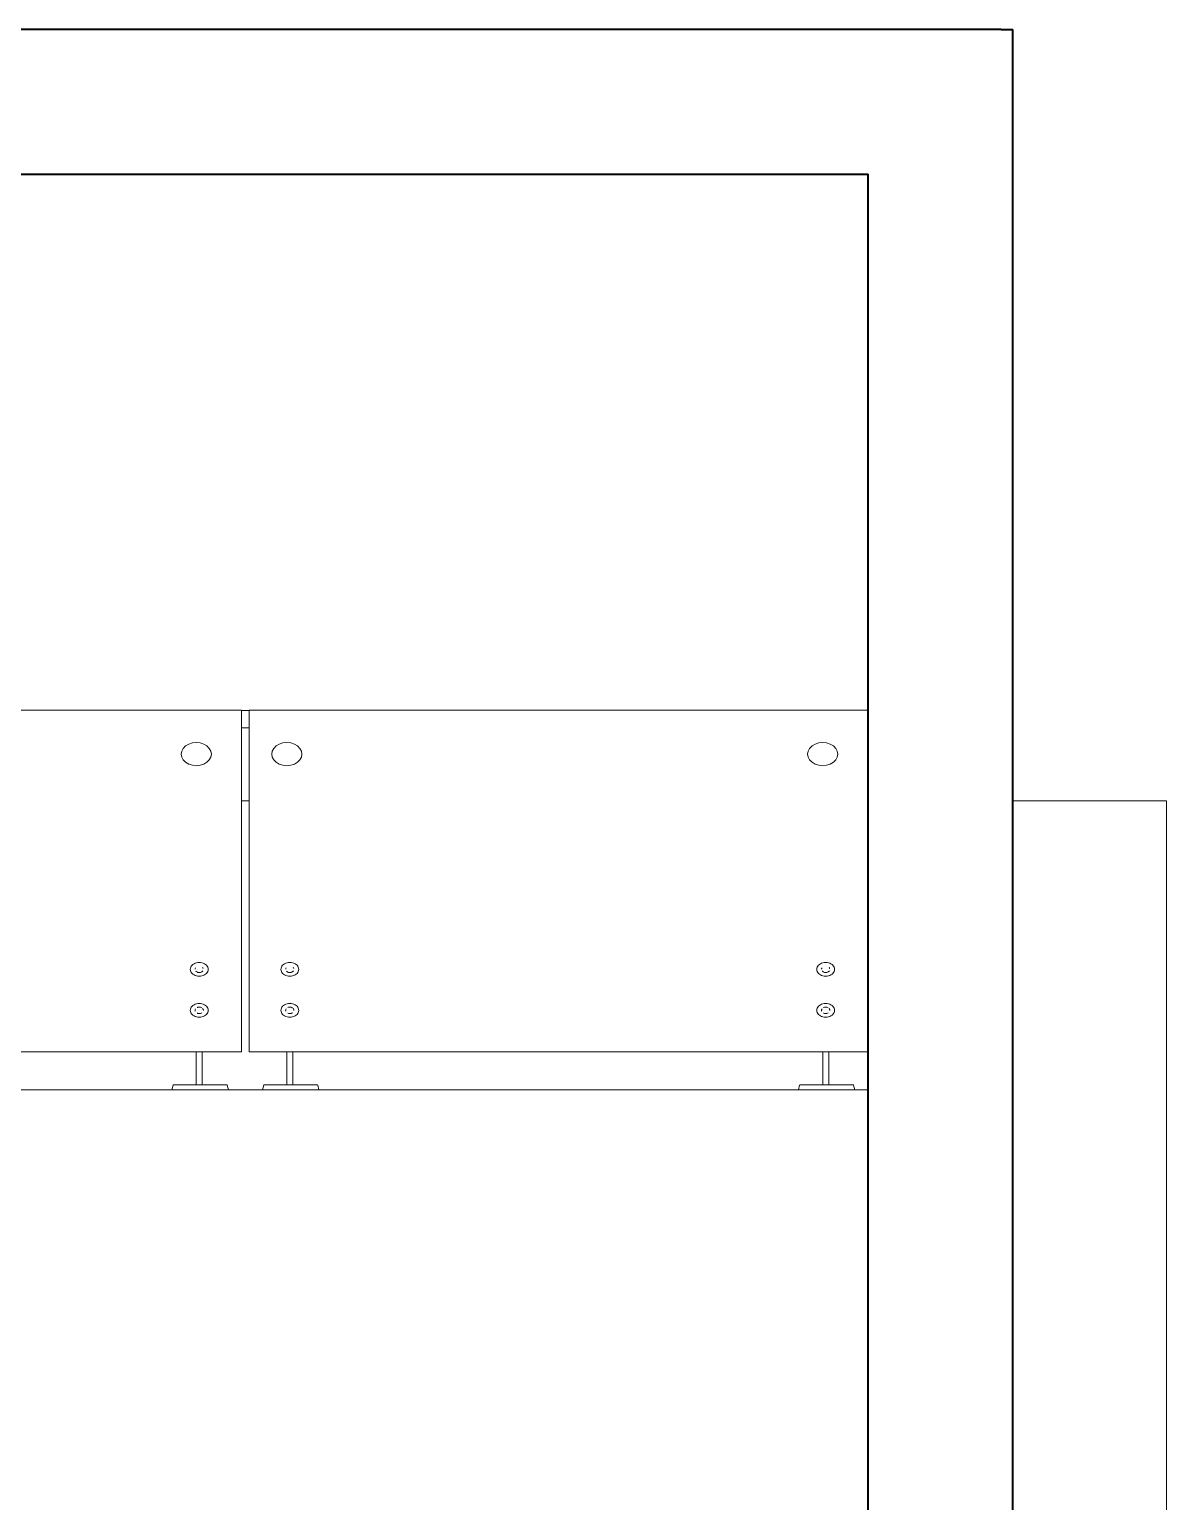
# Model space of a CAD drawing. Header units: inches. Extents: x 136316 to 155547, y -21384 to -17606.
# Drawn here: x 152091.4 to 152162.2, y -20095.5 to -20003.9 of the extents above; entities that cross this region are included whole.
import ezdxf

# ---------------------------------------------------------------- set-up
doc = ezdxf.new("R2010")
doc.units = ezdxf.units.IN
doc.header["$LTSCALE"] = 0.5
doc.header["$MEASUREMENT"] = 0
for name, color, linetype, lineweight in [('HACTH', 253, 'Continuous', 9), ('PARAPET', 50, 'Continuous', 13), ('wall', 1, 'Continuous', 40), ('window', 4, 'Continuous', 13)]:
    doc.layers.add(name, color=color, linetype=linetype, lineweight=lineweight)

msp = doc.modelspace()

# ---------------------------------------------------------------- linework, layer by layer
at = {"layer": 'HACTH'}
msp.add_line((152143.587, -20069.876), (152022.631, -20069.876), dxfattribs=at)
at = {"layer": 'PARAPET'}
for p, q in [((152152.587, -20051.876), (152162.162, -20051.876)), ((152162.162, -20051.876), (152162.162, -20088.516)), ((152162.162, -20088.516), (152162.162, -20461.516))]:
    msp.add_line(p, q, dxfattribs=at)
at = {"layer": 'wall'}
for p, q in [((152151.877, -20003.876), (152018.631, -20003.876)), ((152151.877, -20003.876), (152152.587, -20003.876)), ((152152.587, -20323.516), (152152.587, -20003.876)), ((152022.631, -20012.876), (152143.587, -20012.876)), ((152143.587, -20323.516), (152143.587, -20012.876))]:
    msp.add_line(p, q, dxfattribs=at)
at = {"layer": 'window'}
for p, q in [((152104.6, -20046.246), (152062.792, -20046.246)), ((152104.6, -20067.498), (152104.6, -20046.246)), ((152104.6, -20046.254), (152105.07, -20046.254)), ((152143.587, -20046.246), (152105.07, -20046.246)), ((152105.07, -20046.246), (152105.07, -20046.254)), ((152105.07, -20046.254), (152105.07, -20067.498)), ((152104.6, -20047.331), (152105.07, -20047.331)), ((152100.87, -20048.793), (152100.838, -20048.979)), ((152100.838, -20048.979), (152100.87, -20049.165)), ((152100.964, -20048.619), (152100.87, -20048.793)), ((152101.114, -20048.47), (152100.964, -20048.619)), ((152101.308, -20048.356), (152101.114, -20048.47)), ((152101.535, -20048.284), (152101.308, -20048.356)), ((152101.778, -20048.259), (152101.535, -20048.284)), ((152102.021, -20048.284), (152101.778, -20048.259)), ((152102.248, -20048.356), (152102.021, -20048.284)), ((152102.442, -20048.47), (152102.248, -20048.356)), ((152102.591, -20048.619), (152102.442, -20048.47)), ((152102.685, -20048.793), (152102.591, -20048.619)), ((152102.717, -20048.979), (152102.685, -20048.793)), ((152102.685, -20049.165), (152102.717, -20048.979)), ((152106.507, -20048.793), (152106.475, -20048.979)), ((152106.475, -20048.979), (152106.507, -20049.165)), ((152106.601, -20048.619), (152106.507, -20048.793)), ((152106.75, -20048.47), (152106.601, -20048.619)), ((152106.945, -20048.356), (152106.75, -20048.47)), ((152107.171, -20048.284), (152106.945, -20048.356)), ((152107.415, -20048.259), (152107.171, -20048.284)), ((152107.658, -20048.284), (152107.415, -20048.259)), ((152107.884, -20048.356), (152107.658, -20048.284)), ((152108.079, -20048.47), (152107.884, -20048.356)), ((152108.228, -20048.619), (152108.079, -20048.47)), ((152108.322, -20048.793), (152108.228, -20048.619)), ((152108.354, -20048.979), (152108.322, -20048.793)), ((152108.322, -20049.165), (152108.354, -20048.979)), ((152139.858, -20048.793), (152139.826, -20048.979)), ((152139.826, -20048.979), (152139.858, -20049.165)), ((152139.951, -20048.619), (152139.858, -20048.793)), ((152140.101, -20048.47), (152139.951, -20048.619)), ((152140.295, -20048.356), (152140.101, -20048.47)), ((152140.522, -20048.284), (152140.295, -20048.356)), ((152140.765, -20048.259), (152140.522, -20048.284)), ((152141.008, -20048.284), (152140.765, -20048.259)), ((152141.235, -20048.356), (152141.008, -20048.284)), ((152141.429, -20048.47), (152141.235, -20048.356)), ((152141.579, -20048.619), (152141.429, -20048.47)), ((152141.673, -20048.793), (152141.579, -20048.619)), ((152141.705, -20048.979), (152141.673, -20048.793)), ((152141.673, -20049.165), (152141.705, -20048.979)), ((152100.87, -20049.165), (152100.964, -20049.339)), ((152100.964, -20049.339), (152101.114, -20049.488)), ((152101.114, -20049.488), (152101.308, -20049.602)), ((152101.308, -20049.602), (152101.535, -20049.674)), ((152101.535, -20049.674), (152101.778, -20049.699)), ((152101.778, -20049.699), (152102.021, -20049.674)), ((152102.021, -20049.674), (152102.248, -20049.602)), ((152102.248, -20049.602), (152102.442, -20049.488)), ((152102.442, -20049.488), (152102.591, -20049.339)), ((152102.591, -20049.339), (152102.685, -20049.165)), ((152106.507, -20049.165), (152106.601, -20049.339)), ((152106.601, -20049.339), (152106.75, -20049.488)), ((152106.75, -20049.488), (152106.945, -20049.602)), ((152106.945, -20049.602), (152107.171, -20049.674)), ((152107.171, -20049.674), (152107.415, -20049.699)), ((152107.415, -20049.699), (152107.658, -20049.674)), ((152107.658, -20049.674), (152107.884, -20049.602)), ((152107.884, -20049.602), (152108.079, -20049.488)), ((152108.079, -20049.488), (152108.228, -20049.339)), ((152108.228, -20049.339), (152108.322, -20049.165)), ((152139.858, -20049.165), (152139.951, -20049.339)), ((152139.951, -20049.339), (152140.101, -20049.488)), ((152140.101, -20049.488), (152140.295, -20049.602)), ((152140.295, -20049.602), (152140.522, -20049.674)), ((152140.522, -20049.674), (152140.765, -20049.699)), ((152140.765, -20049.699), (152141.008, -20049.674)), ((152141.008, -20049.674), (152141.235, -20049.602)), ((152141.235, -20049.602), (152141.429, -20049.488)), ((152141.429, -20049.488), (152141.579, -20049.339)), ((152141.579, -20049.339), (152141.673, -20049.165)), ((152105.07, -20051.876), (152104.6, -20051.876)), ((152101.408, -20062.372), (152101.415, -20062.306)), ((152101.408, -20062.372), (152101.415, -20062.439)), ((152101.435, -20062.241), (152101.415, -20062.306)), ((152101.415, -20062.439), (152101.435, -20062.504)), ((152101.468, -20062.179), (152101.435, -20062.241)), ((152101.468, -20062.565), (152101.435, -20062.504)), ((152101.514, -20062.122), (152101.468, -20062.179)), ((152101.514, -20062.622), (152101.468, -20062.565)), ((152101.514, -20062.122), (152101.57, -20062.072)), ((152101.514, -20062.622), (152101.57, -20062.673)), ((152101.57, -20062.072), (152101.637, -20062.028)), ((152101.57, -20062.673), (152101.637, -20062.716)), ((152101.711, -20061.994), (152101.637, -20062.028)), ((152101.637, -20062.716), (152101.711, -20062.751)), ((152101.707, -20062.341), (152101.706, -20062.354)), ((152101.707, -20062.341), (152101.717, -20062.311)), ((152101.791, -20061.968), (152101.711, -20061.994)), ((152101.791, -20062.777), (152101.711, -20062.751)), ((152101.73, -20062.287), (152101.717, -20062.311)), ((152101.75, -20062.485), (152101.753, -20062.489)), ((152101.753, -20062.489), (152101.78, -20062.513)), ((152101.78, -20062.513), (152101.811, -20062.533)), ((152101.876, -20061.952), (152101.791, -20061.968)), ((152101.845, -20062.549), (152101.811, -20062.533)), ((152101.883, -20062.561), (152101.845, -20062.549)), ((152101.876, -20061.952), (152101.963, -20061.947)), ((152101.922, -20062.568), (152101.883, -20062.561)), ((152101.922, -20062.568), (152101.963, -20062.571)), ((152102.05, -20061.952), (152101.963, -20061.947)), ((152101.963, -20062.571), (152102.003, -20062.568)), ((152102.003, -20062.568), (152102.043, -20062.561)), ((152102.043, -20062.561), (152102.08, -20062.549)), ((152102.134, -20061.968), (152102.05, -20061.952)), ((152102.115, -20062.533), (152102.08, -20062.549)), ((152102.146, -20062.513), (152102.115, -20062.533)), ((152102.134, -20061.968), (152102.215, -20061.994)), ((152102.134, -20062.777), (152102.215, -20062.751)), ((152102.146, -20062.513), (152102.172, -20062.489)), ((152102.172, -20062.489), (152102.193, -20062.462)), ((152102.193, -20062.282), (152102.176, -20062.26)), ((152102.209, -20062.311), (152102.193, -20062.282)), ((152102.196, -20062.458), (152102.193, -20062.462)), ((152102.213, -20062.324), (152102.209, -20062.311)), ((152102.215, -20061.994), (152102.289, -20062.028)), ((152102.215, -20062.751), (152102.289, -20062.716)), ((152102.355, -20062.072), (152102.289, -20062.028)), ((152102.289, -20062.716), (152102.355, -20062.673)), ((152102.355, -20062.072), (152102.412, -20062.122)), ((152102.355, -20062.673), (152102.412, -20062.622)), ((152102.457, -20062.179), (152102.412, -20062.122)), ((152102.412, -20062.622), (152102.457, -20062.565)), ((152102.49, -20062.241), (152102.457, -20062.179)), ((152102.49, -20062.504), (152102.457, -20062.565)), ((152102.511, -20062.306), (152102.49, -20062.241)), ((152102.511, -20062.439), (152102.49, -20062.504)), ((152102.518, -20062.372), (152102.511, -20062.306)), ((152102.511, -20062.439), (152102.518, -20062.372)), ((152107.045, -20062.372), (152107.052, -20062.306)), ((152107.045, -20062.372), (152107.052, -20062.439)), ((152107.072, -20062.241), (152107.052, -20062.306)), ((152107.052, -20062.439), (152107.072, -20062.504)), ((152107.105, -20062.179), (152107.072, -20062.241)), ((152107.105, -20062.565), (152107.072, -20062.504)), ((152107.151, -20062.122), (152107.105, -20062.179)), ((152107.151, -20062.622), (152107.105, -20062.565)), ((152107.151, -20062.122), (152107.207, -20062.072)), ((152107.151, -20062.622), (152107.207, -20062.673)), ((152107.207, -20062.072), (152107.273, -20062.028)), ((152107.207, -20062.673), (152107.273, -20062.716)), ((152107.348, -20061.994), (152107.273, -20062.028)), ((152107.273, -20062.716), (152107.348, -20062.751)), ((152107.344, -20062.341), (152107.343, -20062.354)), ((152107.344, -20062.341), (152107.353, -20062.311)), ((152107.428, -20061.968), (152107.348, -20061.994)), ((152107.428, -20062.777), (152107.348, -20062.751)), ((152107.366, -20062.287), (152107.353, -20062.311)), ((152107.387, -20062.485), (152107.39, -20062.489)), ((152107.39, -20062.489), (152107.416, -20062.513)), ((152107.416, -20062.513), (152107.447, -20062.533)), ((152107.513, -20061.952), (152107.428, -20061.968)), ((152107.482, -20062.549), (152107.447, -20062.533)), ((152107.52, -20062.561), (152107.482, -20062.549)), ((152107.513, -20061.952), (152107.6, -20061.947)), ((152107.559, -20062.568), (152107.52, -20062.561)), ((152107.559, -20062.568), (152107.6, -20062.571)), ((152107.686, -20061.952), (152107.6, -20061.947)), ((152107.6, -20062.571), (152107.64, -20062.568)), ((152107.64, -20062.568), (152107.68, -20062.561)), ((152107.68, -20062.561), (152107.717, -20062.549)), ((152107.771, -20061.968), (152107.686, -20061.952)), ((152107.752, -20062.533), (152107.717, -20062.549)), ((152107.783, -20062.513), (152107.752, -20062.533)), ((152107.771, -20061.968), (152107.851, -20061.994)), ((152107.771, -20062.777), (152107.851, -20062.751)), ((152107.783, -20062.513), (152107.809, -20062.489)), ((152107.809, -20062.489), (152107.83, -20062.462)), ((152107.83, -20062.282), (152107.812, -20062.26)), ((152107.846, -20062.311), (152107.83, -20062.282)), ((152107.833, -20062.458), (152107.83, -20062.462)), ((152107.85, -20062.324), (152107.846, -20062.311)), ((152107.851, -20061.994), (152107.926, -20062.028)), ((152107.851, -20062.751), (152107.926, -20062.716)), ((152107.992, -20062.072), (152107.926, -20062.028)), ((152107.926, -20062.716), (152107.992, -20062.673)), ((152107.992, -20062.072), (152108.048, -20062.122)), ((152107.992, -20062.673), (152108.048, -20062.622)), ((152108.094, -20062.179), (152108.048, -20062.122)), ((152108.048, -20062.622), (152108.094, -20062.565)), ((152108.127, -20062.241), (152108.094, -20062.179)), ((152108.127, -20062.504), (152108.094, -20062.565)), ((152108.148, -20062.306), (152108.127, -20062.241)), ((152108.148, -20062.439), (152108.127, -20062.504)), ((152108.154, -20062.372), (152108.148, -20062.306)), ((152108.148, -20062.439), (152108.154, -20062.372)), ((152140.395, -20062.372), (152140.402, -20062.306)), ((152140.395, -20062.372), (152140.402, -20062.439)), ((152140.422, -20062.241), (152140.402, -20062.306)), ((152140.402, -20062.439), (152140.422, -20062.504)), ((152140.456, -20062.179), (152140.422, -20062.241)), ((152140.456, -20062.565), (152140.422, -20062.504)), ((152140.501, -20062.122), (152140.456, -20062.179)), ((152140.501, -20062.622), (152140.456, -20062.565)), ((152140.501, -20062.122), (152140.558, -20062.072)), ((152140.501, -20062.622), (152140.558, -20062.673)), ((152140.558, -20062.072), (152140.624, -20062.028)), ((152140.558, -20062.673), (152140.624, -20062.716)), ((152140.698, -20061.994), (152140.624, -20062.028)), ((152140.624, -20062.716), (152140.698, -20062.751)), ((152140.694, -20062.341), (152140.693, -20062.354)), ((152140.694, -20062.341), (152140.704, -20062.311)), ((152140.779, -20061.968), (152140.698, -20061.994)), ((152140.779, -20062.777), (152140.698, -20062.751)), ((152140.717, -20062.287), (152140.704, -20062.311)), ((152140.737, -20062.485), (152140.741, -20062.489)), ((152140.741, -20062.489), (152140.767, -20062.513)), ((152140.767, -20062.513), (152140.798, -20062.533)), ((152140.863, -20061.952), (152140.779, -20061.968)), ((152140.833, -20062.549), (152140.798, -20062.533)), ((152140.87, -20062.561), (152140.833, -20062.549)), ((152140.863, -20061.952), (152140.95, -20061.947)), ((152140.91, -20062.568), (152140.87, -20062.561)), ((152140.91, -20062.568), (152140.95, -20062.571)), ((152141.037, -20061.952), (152140.95, -20061.947)), ((152140.95, -20062.571), (152140.991, -20062.568)), ((152140.991, -20062.568), (152141.03, -20062.561)), ((152141.03, -20062.561), (152141.068, -20062.549)), ((152141.122, -20061.968), (152141.037, -20061.952)), ((152141.102, -20062.533), (152141.068, -20062.549)), ((152141.133, -20062.513), (152141.102, -20062.533)), ((152141.122, -20061.968), (152141.202, -20061.994)), ((152141.122, -20062.777), (152141.202, -20062.751)), ((152141.133, -20062.513), (152141.16, -20062.489)), ((152141.16, -20062.489), (152141.181, -20062.462)), ((152141.181, -20062.282), (152141.163, -20062.26)), ((152141.196, -20062.311), (152141.181, -20062.282)), ((152141.183, -20062.458), (152141.181, -20062.462)), ((152141.2, -20062.324), (152141.196, -20062.311)), ((152141.202, -20061.994), (152141.276, -20062.028)), ((152141.202, -20062.751), (152141.276, -20062.716)), ((152141.342, -20062.072), (152141.276, -20062.028)), ((152141.276, -20062.716), (152141.342, -20062.673)), ((152141.342, -20062.072), (152141.399, -20062.122)), ((152141.342, -20062.673), (152141.399, -20062.622)), ((152141.444, -20062.179), (152141.399, -20062.122)), ((152141.399, -20062.622), (152141.444, -20062.565)), ((152141.478, -20062.241), (152141.444, -20062.179)), ((152141.478, -20062.504), (152141.444, -20062.565)), ((152141.498, -20062.306), (152141.478, -20062.241)), ((152141.498, -20062.439), (152141.478, -20062.504)), ((152141.505, -20062.372), (152141.498, -20062.306)), ((152141.498, -20062.439), (152141.505, -20062.372)), ((152101.791, -20062.777), (152101.876, -20062.792)), ((152101.963, -20062.797), (152101.876, -20062.792)), ((152101.963, -20062.797), (152102.05, -20062.792)), ((152102.05, -20062.792), (152102.134, -20062.777)), ((152107.428, -20062.777), (152107.513, -20062.792)), ((152107.6, -20062.797), (152107.513, -20062.792)), ((152107.6, -20062.797), (152107.686, -20062.792)), ((152107.686, -20062.792), (152107.771, -20062.777)), ((152140.779, -20062.777), (152140.863, -20062.792)), ((152140.95, -20062.797), (152140.863, -20062.792)), ((152140.95, -20062.797), (152141.037, -20062.792)), ((152141.037, -20062.792), (152141.122, -20062.777)), ((152101.57, -20064.622), (152101.637, -20064.579)), ((152101.637, -20064.579), (152101.711, -20064.544)), ((152101.791, -20064.518), (152101.711, -20064.544)), ((152101.876, -20064.503), (152101.791, -20064.518)), ((152101.876, -20064.503), (152101.963, -20064.498)), ((152102.05, -20064.503), (152101.963, -20064.498)), ((152102.134, -20064.518), (152102.05, -20064.503)), ((152102.215, -20064.544), (152102.134, -20064.518)), ((152102.215, -20064.544), (152102.289, -20064.579)), ((152102.355, -20064.622), (152102.289, -20064.579)), ((152107.207, -20064.622), (152107.273, -20064.579)), ((152107.273, -20064.579), (152107.348, -20064.544)), ((152107.428, -20064.518), (152107.348, -20064.544)), ((152107.513, -20064.503), (152107.428, -20064.518)), ((152107.513, -20064.503), (152107.6, -20064.498)), ((152107.686, -20064.503), (152107.6, -20064.498)), ((152107.771, -20064.518), (152107.686, -20064.503)), ((152107.851, -20064.544), (152107.771, -20064.518)), ((152107.851, -20064.544), (152107.926, -20064.579)), ((152107.992, -20064.622), (152107.926, -20064.579)), ((152140.558, -20064.622), (152140.624, -20064.579)), ((152140.624, -20064.579), (152140.698, -20064.544)), ((152140.779, -20064.518), (152140.698, -20064.544)), ((152140.863, -20064.503), (152140.779, -20064.518)), ((152140.863, -20064.503), (152140.95, -20064.498)), ((152141.037, -20064.503), (152140.95, -20064.498)), ((152141.122, -20064.518), (152141.037, -20064.503)), ((152141.202, -20064.544), (152141.122, -20064.518)), ((152141.202, -20064.544), (152141.276, -20064.579)), ((152141.342, -20064.622), (152141.276, -20064.579)), ((152101.408, -20064.923), (152101.415, -20064.856)), ((152101.415, -20064.989), (152101.408, -20064.923)), ((152101.435, -20064.791), (152101.415, -20064.856)), ((152101.415, -20064.989), (152101.435, -20065.054)), ((152101.435, -20064.791), (152101.468, -20064.73)), ((152101.468, -20065.116), (152101.435, -20065.054)), ((152101.468, -20064.73), (152101.514, -20064.673)), ((152101.468, -20065.116), (152101.514, -20065.173)), ((152101.514, -20064.673), (152101.57, -20064.622)), ((152101.514, -20065.173), (152101.57, -20065.223)), ((152101.637, -20065.267), (152101.57, -20065.223)), ((152101.637, -20065.267), (152101.711, -20065.302)), ((152101.704, -20064.923), (152101.707, -20064.892)), ((152101.707, -20064.954), (152101.704, -20064.923)), ((152101.717, -20064.861), (152101.707, -20064.892)), ((152101.707, -20064.954), (152101.713, -20064.971)), ((152101.791, -20065.327), (152101.711, -20065.302)), ((152101.717, -20064.861), (152101.73, -20064.837)), ((152101.876, -20065.343), (152101.791, -20065.327)), ((152101.845, -20064.746), (152101.833, -20064.752)), ((152101.833, -20065.094), (152101.845, -20065.1)), ((152101.883, -20064.734), (152101.845, -20064.746)), ((152101.845, -20065.1), (152101.883, -20065.111)), ((152101.963, -20065.348), (152101.876, -20065.343)), ((152101.883, -20064.734), (152101.922, -20064.727)), ((152101.883, -20065.111), (152101.922, -20065.119)), ((152101.963, -20064.724), (152101.922, -20064.727)), ((152101.963, -20065.121), (152101.922, -20065.119)), ((152102.003, -20064.727), (152101.963, -20064.724)), ((152102.003, -20065.119), (152101.963, -20065.121)), ((152102.05, -20065.343), (152101.963, -20065.348)), ((152102.003, -20064.727), (152102.043, -20064.734)), ((152102.043, -20065.111), (152102.003, -20065.119)), ((152102.043, -20064.734), (152102.08, -20064.746)), ((152102.08, -20065.1), (152102.043, -20065.111)), ((152102.134, -20065.327), (152102.05, -20065.343)), ((152102.08, -20064.746), (152102.115, -20064.762)), ((152102.08, -20065.1), (152102.115, -20065.083)), ((152102.126, -20064.769), (152102.115, -20064.762)), ((152102.115, -20065.083), (152102.126, -20065.076)), ((152102.215, -20065.302), (152102.134, -20065.327)), ((152102.176, -20064.81), (152102.193, -20064.833)), ((152102.209, -20064.861), (152102.193, -20064.833)), ((152102.219, -20064.892), (152102.209, -20064.861)), ((152102.289, -20065.267), (152102.215, -20065.302)), ((152102.222, -20064.923), (152102.219, -20064.892)), ((152102.222, -20064.923), (152102.22, -20064.941)), ((152102.289, -20065.267), (152102.355, -20065.223)), ((152102.355, -20064.622), (152102.412, -20064.673)), ((152102.355, -20065.223), (152102.412, -20065.173)), ((152102.412, -20064.673), (152102.457, -20064.73)), ((152102.412, -20065.173), (152102.457, -20065.116)), ((152102.457, -20064.73), (152102.49, -20064.791)), ((152102.457, -20065.116), (152102.49, -20065.054)), ((152102.49, -20064.791), (152102.511, -20064.856)), ((152102.49, -20065.054), (152102.511, -20064.989)), ((152102.511, -20064.856), (152102.518, -20064.923)), ((152102.518, -20064.923), (152102.511, -20064.989)), ((152107.045, -20064.923), (152107.052, -20064.856)), ((152107.052, -20064.989), (152107.045, -20064.923)), ((152107.072, -20064.791), (152107.052, -20064.856)), ((152107.052, -20064.989), (152107.072, -20065.054)), ((152107.072, -20064.791), (152107.105, -20064.73)), ((152107.105, -20065.116), (152107.072, -20065.054)), ((152107.105, -20064.73), (152107.151, -20064.673)), ((152107.105, -20065.116), (152107.151, -20065.173)), ((152107.151, -20064.673), (152107.207, -20064.622)), ((152107.151, -20065.173), (152107.207, -20065.223)), ((152107.273, -20065.267), (152107.207, -20065.223)), ((152107.273, -20065.267), (152107.348, -20065.302)), ((152107.341, -20064.923), (152107.344, -20064.892)), ((152107.344, -20064.954), (152107.341, -20064.923)), ((152107.353, -20064.861), (152107.344, -20064.892)), ((152107.344, -20064.954), (152107.349, -20064.971)), ((152107.428, -20065.327), (152107.348, -20065.302)), ((152107.353, -20064.861), (152107.366, -20064.837)), ((152107.513, -20065.343), (152107.428, -20065.327)), ((152107.482, -20064.746), (152107.47, -20064.752)), ((152107.47, -20065.094), (152107.482, -20065.1)), ((152107.52, -20064.734), (152107.482, -20064.746)), ((152107.482, -20065.1), (152107.52, -20065.111)), ((152107.6, -20065.348), (152107.513, -20065.343)), ((152107.52, -20064.734), (152107.559, -20064.727)), ((152107.52, -20065.111), (152107.559, -20065.119)), ((152107.6, -20064.724), (152107.559, -20064.727)), ((152107.6, -20065.121), (152107.559, -20065.119)), ((152107.64, -20064.727), (152107.6, -20064.724)), ((152107.64, -20065.119), (152107.6, -20065.121)), ((152107.686, -20065.343), (152107.6, -20065.348)), ((152107.64, -20064.727), (152107.68, -20064.734)), ((152107.68, -20065.111), (152107.64, -20065.119)), ((152107.68, -20064.734), (152107.717, -20064.746)), ((152107.717, -20065.1), (152107.68, -20065.111)), ((152107.771, -20065.327), (152107.686, -20065.343)), ((152107.717, -20064.746), (152107.752, -20064.762)), ((152107.717, -20065.1), (152107.752, -20065.083)), ((152107.763, -20064.769), (152107.752, -20064.762)), ((152107.752, -20065.083), (152107.763, -20065.076)), ((152107.851, -20065.302), (152107.771, -20065.327)), ((152107.812, -20064.81), (152107.83, -20064.833)), ((152107.846, -20064.861), (152107.83, -20064.833)), ((152107.855, -20064.892), (152107.846, -20064.861)), ((152107.926, -20065.267), (152107.851, -20065.302)), ((152107.858, -20064.923), (152107.855, -20064.892)), ((152107.858, -20064.923), (152107.857, -20064.941)), ((152107.926, -20065.267), (152107.992, -20065.223)), ((152107.992, -20064.622), (152108.048, -20064.673)), ((152107.992, -20065.223), (152108.048, -20065.173)), ((152108.048, -20064.673), (152108.094, -20064.73)), ((152108.048, -20065.173), (152108.094, -20065.116)), ((152108.094, -20064.73), (152108.127, -20064.791)), ((152108.094, -20065.116), (152108.127, -20065.054)), ((152108.127, -20064.791), (152108.148, -20064.856)), ((152108.127, -20065.054), (152108.148, -20064.989)), ((152108.148, -20064.856), (152108.154, -20064.923)), ((152108.154, -20064.923), (152108.148, -20064.989)), ((152140.395, -20064.923), (152140.402, -20064.856)), ((152140.402, -20064.989), (152140.395, -20064.923)), ((152140.422, -20064.791), (152140.402, -20064.856)), ((152140.402, -20064.989), (152140.422, -20065.054)), ((152140.422, -20064.791), (152140.456, -20064.73)), ((152140.456, -20065.116), (152140.422, -20065.054)), ((152140.456, -20064.73), (152140.501, -20064.673)), ((152140.456, -20065.116), (152140.501, -20065.173)), ((152140.501, -20064.673), (152140.558, -20064.622)), ((152140.501, -20065.173), (152140.558, -20065.223)), ((152140.624, -20065.267), (152140.558, -20065.223)), ((152140.624, -20065.267), (152140.698, -20065.302)), ((152140.691, -20064.923), (152140.694, -20064.892)), ((152140.694, -20064.954), (152140.691, -20064.923)), ((152140.704, -20064.861), (152140.694, -20064.892)), ((152140.694, -20064.954), (152140.7, -20064.971)), ((152140.779, -20065.327), (152140.698, -20065.302)), ((152140.704, -20064.861), (152140.717, -20064.837)), ((152140.863, -20065.343), (152140.779, -20065.327)), ((152140.833, -20064.746), (152140.82, -20064.752)), ((152140.82, -20065.094), (152140.833, -20065.1)), ((152140.87, -20064.734), (152140.833, -20064.746)), ((152140.833, -20065.1), (152140.87, -20065.111)), ((152140.95, -20065.348), (152140.863, -20065.343)), ((152140.87, -20064.734), (152140.91, -20064.727)), ((152140.87, -20065.111), (152140.91, -20065.119)), ((152140.95, -20064.724), (152140.91, -20064.727)), ((152140.95, -20065.121), (152140.91, -20065.119)), ((152140.991, -20064.727), (152140.95, -20064.724)), ((152140.991, -20065.119), (152140.95, -20065.121)), ((152141.037, -20065.343), (152140.95, -20065.348)), ((152140.991, -20064.727), (152141.03, -20064.734)), ((152141.03, -20065.111), (152140.991, -20065.119)), ((152141.03, -20064.734), (152141.068, -20064.746)), ((152141.068, -20065.1), (152141.03, -20065.111)), ((152141.122, -20065.327), (152141.037, -20065.343)), ((152141.068, -20064.746), (152141.102, -20064.762)), ((152141.068, -20065.1), (152141.102, -20065.083)), ((152141.113, -20064.769), (152141.102, -20064.762)), ((152141.102, -20065.083), (152141.113, -20065.076)), ((152141.202, -20065.302), (152141.122, -20065.327)), ((152141.163, -20064.81), (152141.181, -20064.833)), ((152141.196, -20064.861), (152141.181, -20064.833)), ((152141.206, -20064.892), (152141.196, -20064.861)), ((152141.276, -20065.267), (152141.202, -20065.302)), ((152141.209, -20064.923), (152141.206, -20064.892)), ((152141.209, -20064.923), (152141.207, -20064.941)), ((152141.276, -20065.267), (152141.342, -20065.223)), ((152141.342, -20064.622), (152141.399, -20064.673)), ((152141.342, -20065.223), (152141.399, -20065.173)), ((152141.399, -20064.673), (152141.444, -20064.73)), ((152141.399, -20065.173), (152141.444, -20065.116)), ((152141.444, -20064.73), (152141.478, -20064.791)), ((152141.444, -20065.116), (152141.478, -20065.054)), ((152141.478, -20064.791), (152141.498, -20064.856)), ((152141.478, -20065.054), (152141.498, -20064.989)), ((152141.498, -20064.856), (152141.505, -20064.923)), ((152141.505, -20064.923), (152141.498, -20064.989)), ((152062.792, -20067.498), (152104.6, -20067.498)), ((152101.778, -20069.55), (152101.778, -20067.498)), ((152102.148, -20067.498), (152102.148, -20069.55)), ((152105.07, -20067.498), (152143.587, -20067.498)), ((152107.415, -20069.55), (152107.415, -20067.498)), ((152107.785, -20067.498), (152107.785, -20069.55)), ((152140.765, -20069.55), (152140.765, -20067.498)), ((152141.135, -20067.498), (152141.135, -20069.55)), ((152100.261, -20069.876), (152100.337, -20069.584)), ((152100.338, -20069.581), (152100.337, -20069.584)), ((152100.338, -20069.581), (152100.339, -20069.578)), ((152100.339, -20069.578), (152100.341, -20069.576)), ((152100.341, -20069.576), (152100.342, -20069.573)), ((152100.344, -20069.57), (152100.342, -20069.573)), ((152100.346, -20069.568), (152100.344, -20069.57)), ((152100.346, -20069.568), (152100.349, -20069.566)), ((152100.349, -20069.566), (152100.351, -20069.563)), ((152100.351, -20069.563), (152100.354, -20069.561)), ((152100.354, -20069.561), (152100.357, -20069.559)), ((152100.357, -20069.559), (152100.36, -20069.558)), ((152100.363, -20069.556), (152100.36, -20069.558)), ((152100.363, -20069.556), (152100.366, -20069.555)), ((152100.37, -20069.553), (152100.366, -20069.555)), ((152100.37, -20069.553), (152100.373, -20069.552)), ((152100.373, -20069.552), (152100.377, -20069.551)), ((152100.377, -20069.551), (152100.381, -20069.551)), ((152100.381, -20069.551), (152100.384, -20069.55)), ((152100.384, -20069.55), (152100.388, -20069.55)), ((152100.388, -20069.55), (152100.392, -20069.55)), ((152103.645, -20069.55), (152100.392, -20069.55)), ((152103.645, -20069.55), (152103.648, -20069.55)), ((152103.652, -20069.55), (152103.648, -20069.55)), ((152103.652, -20069.55), (152103.656, -20069.551)), ((152103.656, -20069.551), (152103.66, -20069.551)), ((152103.66, -20069.551), (152103.663, -20069.552)), ((152103.667, -20069.553), (152103.663, -20069.552)), ((152103.667, -20069.553), (152103.67, -20069.555)), ((152103.67, -20069.555), (152103.674, -20069.556)), ((152103.677, -20069.558), (152103.674, -20069.556)), ((152103.677, -20069.558), (152103.68, -20069.559)), ((152103.68, -20069.559), (152103.683, -20069.561)), ((152103.683, -20069.561), (152103.685, -20069.563)), ((152103.685, -20069.563), (152103.688, -20069.566)), ((152103.688, -20069.566), (152103.69, -20069.568)), ((152103.692, -20069.57), (152103.69, -20069.568)), ((152103.694, -20069.573), (152103.692, -20069.57)), ((152103.694, -20069.573), (152103.696, -20069.576)), ((152103.696, -20069.576), (152103.697, -20069.578)), ((152103.697, -20069.578), (152103.698, -20069.581)), ((152103.698, -20069.581), (152103.699, -20069.584)), ((152103.775, -20069.876), (152103.699, -20069.584)), ((152105.898, -20069.876), (152105.974, -20069.584)), ((152105.975, -20069.581), (152105.974, -20069.584)), ((152105.975, -20069.581), (152105.976, -20069.578)), ((152105.976, -20069.578), (152105.978, -20069.576)), ((152105.978, -20069.576), (152105.979, -20069.573)), ((152105.981, -20069.57), (152105.979, -20069.573)), ((152105.983, -20069.568), (152105.981, -20069.57)), ((152105.983, -20069.568), (152105.985, -20069.566)), ((152105.985, -20069.566), (152105.988, -20069.563)), ((152105.988, -20069.563), (152105.991, -20069.561)), ((152105.991, -20069.561), (152105.994, -20069.559)), ((152105.994, -20069.559), (152105.997, -20069.558)), ((152106, -20069.556), (152105.997, -20069.558)), ((152106, -20069.556), (152106.003, -20069.555)), ((152106.006, -20069.553), (152106.003, -20069.555)), ((152106.006, -20069.553), (152106.01, -20069.552)), ((152106.01, -20069.552), (152106.014, -20069.551)), ((152106.014, -20069.551), (152106.017, -20069.551)), ((152106.017, -20069.551), (152106.021, -20069.55)), ((152106.021, -20069.55), (152106.025, -20069.55)), ((152106.025, -20069.55), (152106.029, -20069.55)), ((152109.281, -20069.55), (152106.029, -20069.55)), ((152109.281, -20069.55), (152109.285, -20069.55)), ((152109.289, -20069.55), (152109.285, -20069.55)), ((152109.289, -20069.55), (152109.293, -20069.551)), ((152109.293, -20069.551), (152109.296, -20069.551)), ((152109.296, -20069.551), (152109.3, -20069.552)), ((152109.304, -20069.553), (152109.3, -20069.552)), ((152109.304, -20069.553), (152109.307, -20069.555)), ((152109.307, -20069.555), (152109.31, -20069.556)), ((152109.314, -20069.558), (152109.31, -20069.556)), ((152109.314, -20069.558), (152109.317, -20069.559)), ((152109.317, -20069.559), (152109.319, -20069.561)), ((152109.319, -20069.561), (152109.322, -20069.563)), ((152109.322, -20069.563), (152109.325, -20069.566)), ((152109.325, -20069.566), (152109.327, -20069.568)), ((152109.329, -20069.57), (152109.327, -20069.568)), ((152109.331, -20069.573), (152109.329, -20069.57)), ((152109.331, -20069.573), (152109.332, -20069.576)), ((152109.332, -20069.576), (152109.334, -20069.578)), ((152109.334, -20069.578), (152109.335, -20069.581)), ((152109.335, -20069.581), (152109.336, -20069.584)), ((152109.412, -20069.876), (152109.336, -20069.584)), ((152139.249, -20069.876), (152139.325, -20069.584)), ((152139.326, -20069.581), (152139.325, -20069.584)), ((152139.326, -20069.581), (152139.327, -20069.578)), ((152139.327, -20069.578), (152139.328, -20069.576)), ((152139.328, -20069.576), (152139.33, -20069.573)), ((152139.332, -20069.57), (152139.33, -20069.573)), ((152139.334, -20069.568), (152139.332, -20069.57)), ((152139.334, -20069.568), (152139.336, -20069.566)), ((152139.336, -20069.566), (152139.338, -20069.563)), ((152139.338, -20069.563), (152139.341, -20069.561)), ((152139.341, -20069.561), (152139.344, -20069.559)), ((152139.344, -20069.559), (152139.347, -20069.558)), ((152139.35, -20069.556), (152139.347, -20069.558)), ((152139.35, -20069.556), (152139.354, -20069.555)), ((152139.357, -20069.553), (152139.354, -20069.555)), ((152139.357, -20069.553), (152139.36, -20069.552)), ((152139.36, -20069.552), (152139.364, -20069.551)), ((152139.364, -20069.551), (152139.368, -20069.551)), ((152139.368, -20069.551), (152139.372, -20069.55)), ((152139.372, -20069.55), (152139.375, -20069.55)), ((152139.375, -20069.55), (152139.379, -20069.55)), ((152142.632, -20069.55), (152139.379, -20069.55)), ((152142.632, -20069.55), (152142.636, -20069.55)), ((152142.64, -20069.55), (152142.636, -20069.55)), ((152142.64, -20069.55), (152142.643, -20069.551)), ((152142.643, -20069.551), (152142.647, -20069.551)), ((152142.647, -20069.551), (152142.651, -20069.552)), ((152142.654, -20069.553), (152142.651, -20069.552)), ((152142.654, -20069.553), (152142.658, -20069.555)), ((152142.658, -20069.555), (152142.661, -20069.556)), ((152142.664, -20069.558), (152142.661, -20069.556)), ((152142.664, -20069.558), (152142.667, -20069.559)), ((152142.667, -20069.559), (152142.67, -20069.561)), ((152142.67, -20069.561), (152142.673, -20069.563)), ((152142.673, -20069.563), (152142.675, -20069.566)), ((152142.675, -20069.566), (152142.677, -20069.568)), ((152142.679, -20069.57), (152142.677, -20069.568)), ((152142.681, -20069.573), (152142.679, -20069.57)), ((152142.681, -20069.573), (152142.683, -20069.576)), ((152142.683, -20069.576), (152142.684, -20069.578)), ((152142.684, -20069.578), (152142.685, -20069.581)), ((152142.685, -20069.581), (152142.686, -20069.584)), ((152142.762, -20069.876), (152142.686, -20069.584))]:
    msp.add_line(p, q, dxfattribs=at)

doc.saveas('drawing.dxf')
